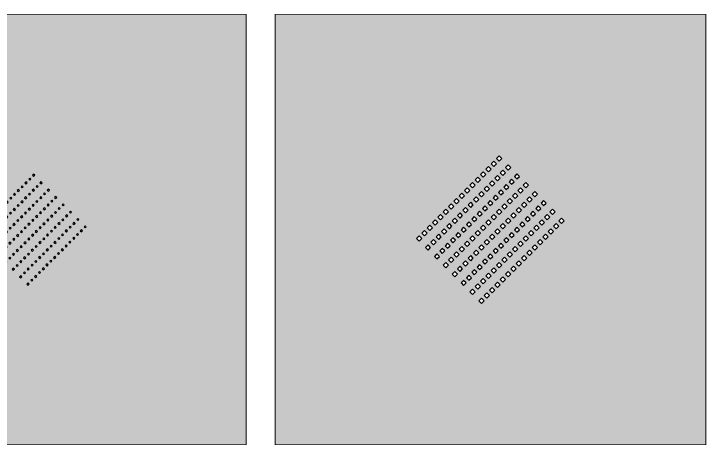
# Model space of a CAD drawing. Extents: x -11195 to 77029, y -42191 to 8336.
# Drawn here: x 33326 to 52601, y -14214 to -2204 of the extents above; entities that cross this region are included whole.
import ezdxf

# ---------------------------------------------------------------- set-up
doc = ezdxf.new("R2010")
doc.units = 13
doc.header["$MEASUREMENT"] = 0
doc.layers.add('L14D0 Au', color=2, linetype='Continuous')
doc.layers.add('L16D0 Col', color=254, linetype='Continuous')

# ---------------------------------------------------------------- blocks, each defined once
blk = doc.blocks.new('128.70.I')
at = {"layer": 'L14D0 Au'}
h = blk.add_hatch(color=256, dxfattribs=at)
h.dxf.hatch_style = 1
h.paths.add_polyline_path([(5217, 6696), (5173, 6652), (5217, 6608), (5261, 6652)], flags=16)
h.paths.add_polyline_path([(5111, 6590), (5067, 6546), (5111, 6502), (5155, 6546)], flags=16)
h.paths.add_polyline_path([(5005, 6484), (4961, 6440), (5005, 6396), (5048, 6440)], flags=16)
h.paths.add_polyline_path([(4899, 6378), (4855, 6334), (4899, 6290), (4942, 6334)], flags=16)
h.paths.add_polyline_path([(4792, 6272), (4749, 6228), (4792, 6184), (4836, 6228)], flags=16)
h.paths.add_polyline_path([(4686, 6166), (4643, 6122), (4686, 6078), (4730, 6122)], flags=16)
h.paths.add_polyline_path([(4580, 6060), (4537, 6016), (4580, 5972), (4624, 6016)], flags=16)
h.paths.add_polyline_path([(4474, 5954), (4430, 5910), (4474, 5866), (4518, 5910)], flags=16)
h.paths.add_polyline_path([(5422, 6491), (5378, 6447), (5422, 6403), (5466, 6447)], flags=16)
h.paths.add_polyline_path([(5316, 6385), (5272, 6341), (5316, 6297), (5360, 6341)], flags=16)
h.paths.add_polyline_path([(5210, 6279), (5166, 6235), (5210, 6191), (5254, 6235)], flags=16)
h.paths.add_polyline_path([(5104, 6173), (5060, 6129), (5104, 6085), (5147, 6129)], flags=16)
h.paths.add_polyline_path([(4998, 6067), (4954, 6023), (4998, 5979), (5041, 6023)], flags=16)
h.paths.add_polyline_path([(4891, 5961), (4848, 5917), (4891, 5873), (4935, 5917)], flags=16)
h.paths.add_polyline_path([(4785, 5855), (4742, 5811), (4785, 5767), (4829, 5811)], flags=16)
h.paths.add_polyline_path([(4679, 5748), (4636, 5705), (4679, 5661), (4723, 5705)], flags=16)
h.paths.add_polyline_path([(5627, 6286), (5583, 6242), (5627, 6198), (5671, 6242)], flags=16)
h.paths.add_polyline_path([(5521, 6180), (5477, 6136), (5521, 6092), (5565, 6136)], flags=16)
h.paths.add_polyline_path([(5415, 6074), (5371, 6030), (5415, 5986), (5459, 6030)], flags=16)
h.paths.add_polyline_path([(5309, 5968), (5265, 5924), (5309, 5880), (5353, 5924)], flags=16)
h.paths.add_polyline_path([(5203, 5862), (5159, 5818), (5203, 5774), (5246, 5818)], flags=16)
h.paths.add_polyline_path([(5097, 5756), (5053, 5712), (5097, 5668), (5140, 5712)], flags=16)
h.paths.add_polyline_path([(4990, 5650), (4947, 5606), (4990, 5562), (5034, 5606)], flags=16)
h.paths.add_polyline_path([(4884, 5543), (4841, 5500), (4884, 5456), (4928, 5500)], flags=16)
h.paths.add_polyline_path([(5832, 6081), (5788, 6037), (5832, 5993), (5876, 6037)], flags=16)
h.paths.add_polyline_path([(5726, 5975), (5682, 5931), (5726, 5887), (5770, 5931)], flags=16)
h.paths.add_polyline_path([(5620, 5869), (5576, 5825), (5620, 5781), (5664, 5825)], flags=16)
h.paths.add_polyline_path([(5514, 5763), (5470, 5719), (5514, 5675), (5558, 5719)], flags=16)
h.paths.add_polyline_path([(5408, 5657), (5364, 5613), (5408, 5569), (5452, 5613)], flags=16)
h.paths.add_polyline_path([(5302, 5551), (5258, 5507), (5302, 5463), (5345, 5507)], flags=16)
h.paths.add_polyline_path([(5196, 5444), (5152, 5401), (5196, 5357), (5239, 5401)], flags=16)
h.paths.add_polyline_path([(5089, 5338), (5046, 5295), (5089, 5251), (5133, 5295)], flags=16)
h.paths.add_polyline_path([(6652, 5173), (6696, 5217), (6652, 5261), (6608, 5217)], flags=16)
h.paths.add_polyline_path([(6546, 5067), (6590, 5111), (6546, 5155), (6502, 5111)], flags=16)
h.paths.add_polyline_path([(6440, 4961), (6484, 5005), (6440, 5048), (6396, 5005)], flags=16)
h.paths.add_polyline_path([(6334, 4855), (6378, 4899), (6334, 4942), (6290, 4899)], flags=16)
h.paths.add_polyline_path([(6228, 4749), (6272, 4792), (6228, 4836), (6184, 4792)], flags=16)
h.paths.add_polyline_path([(6122, 4643), (6166, 4686), (6122, 4730), (6078, 4686)], flags=16)
h.paths.add_polyline_path([(6016, 4537), (6060, 4580), (6016, 4624), (5972, 4580)], flags=16)
h.paths.add_polyline_path([(5910, 4430), (5954, 4474), (5910, 4518), (5866, 4474)], flags=16)
h.paths.add_polyline_path([(6447, 5378), (6491, 5422), (6447, 5466), (6403, 5422)], flags=16)
h.paths.add_polyline_path([(6341, 5272), (6385, 5316), (6341, 5360), (6297, 5316)], flags=16)
h.paths.add_polyline_path([(6235, 5166), (6279, 5210), (6235, 5254), (6191, 5210)], flags=16)
h.paths.add_polyline_path([(6129, 5060), (6173, 5104), (6129, 5147), (6085, 5104)], flags=16)
h.paths.add_polyline_path([(6023, 4954), (6067, 4998), (6023, 5041), (5979, 4998)], flags=16)
h.paths.add_polyline_path([(5917, 4848), (5961, 4891), (5917, 4935), (5873, 4891)], flags=16)
h.paths.add_polyline_path([(5811, 4742), (5855, 4785), (5811, 4829), (5767, 4785)], flags=16)
h.paths.add_polyline_path([(5705, 4636), (5748, 4679), (5705, 4723), (5661, 4679)], flags=16)
h.paths.add_polyline_path([(6242, 5583), (6286, 5627), (6242, 5671), (6198, 5627)], flags=16)
h.paths.add_polyline_path([(6136, 5477), (6180, 5521), (6136, 5565), (6092, 5521)], flags=16)
h.paths.add_polyline_path([(6030, 5371), (6074, 5415), (6030, 5459), (5986, 5415)], flags=16)
h.paths.add_polyline_path([(5924, 5265), (5968, 5309), (5924, 5353), (5880, 5309)], flags=16)
h.paths.add_polyline_path([(5818, 5159), (5862, 5203), (5818, 5246), (5774, 5203)], flags=16)
h.paths.add_polyline_path([(5712, 5053), (5756, 5097), (5712, 5140), (5668, 5097)], flags=16)
h.paths.add_polyline_path([(5606, 4947), (5650, 4990), (5606, 5034), (5562, 4990)], flags=16)
h.paths.add_polyline_path([(5500, 4841), (5543, 4884), (5500, 4928), (5456, 4884)], flags=16)
h.paths.add_polyline_path([(6037, 5788), (6081, 5832), (6037, 5876), (5993, 5832)], flags=16)
h.paths.add_polyline_path([(5931, 5682), (5975, 5726), (5931, 5770), (5887, 5726)], flags=16)
h.paths.add_polyline_path([(5825, 5576), (5869, 5620), (5825, 5664), (5781, 5620)], flags=16)
h.paths.add_polyline_path([(5719, 5470), (5763, 5514), (5719, 5558), (5675, 5514)], flags=16)
h.paths.add_polyline_path([(5613, 5364), (5657, 5408), (5613, 5452), (5569, 5408)], flags=16)
h.paths.add_polyline_path([(5507, 5258), (5551, 5302), (5507, 5345), (5463, 5302)], flags=16)
h.paths.add_polyline_path([(5401, 5152), (5444, 5196), (5401, 5239), (5357, 5196)], flags=16)
h.paths.add_polyline_path([(5295, 5046), (5338, 5089), (5295, 5133), (5251, 5089)], flags=16)
h.paths.add_polyline_path([(5323, 6802), (5279, 6758), (5323, 6714), (5367, 6758)], flags=16)
h.paths.add_polyline_path([(5429, 6908), (5385, 6864), (5429, 6820), (5473, 6864)], flags=16)
h.paths.add_polyline_path([(5535, 7014), (5491, 6970), (5535, 6927), (5579, 6970)], flags=16)
h.paths.add_polyline_path([(5641, 7120), (5597, 7076), (5641, 7033), (5685, 7076)], flags=16)
h.paths.add_polyline_path([(5747, 7226), (5703, 7183), (5747, 7139), (5791, 7183)], flags=16)
h.paths.add_polyline_path([(5853, 7332), (5809, 7289), (5853, 7245), (5897, 7289)], flags=16)
h.paths.add_polyline_path([(5959, 7438), (5915, 7395), (5959, 7351), (6003, 7395)], flags=16)
h.paths.add_polyline_path([(6065, 7545), (6021, 7501), (6065, 7457), (6109, 7501)], flags=16)
h.paths.add_polyline_path([(5528, 6597), (5484, 6553), (5528, 6509), (5572, 6553)], flags=16)
h.paths.add_polyline_path([(5634, 6703), (5590, 6659), (5634, 6615), (5678, 6659)], flags=16)
h.paths.add_polyline_path([(5740, 6809), (5696, 6765), (5740, 6721), (5784, 6765)], flags=16)
h.paths.add_polyline_path([(5846, 6915), (5802, 6871), (5846, 6828), (5890, 6871)], flags=16)
h.paths.add_polyline_path([(5952, 7021), (5908, 6977), (5952, 6934), (5996, 6977)], flags=16)
h.paths.add_polyline_path([(6058, 7127), (6014, 7084), (6058, 7040), (6102, 7084)], flags=16)
h.paths.add_polyline_path([(6164, 7233), (6120, 7190), (6164, 7146), (6208, 7190)], flags=16)
h.paths.add_polyline_path([(6270, 7339), (6227, 7296), (6270, 7252), (6314, 7296)], flags=16)
h.paths.add_polyline_path([(5733, 6392), (5689, 6348), (5733, 6304), (5777, 6348)], flags=16)
h.paths.add_polyline_path([(5839, 6498), (5795, 6454), (5839, 6410), (5883, 6454)], flags=16)
h.paths.add_polyline_path([(5945, 6604), (5901, 6560), (5945, 6516), (5989, 6560)], flags=16)
h.paths.add_polyline_path([(6051, 6710), (6007, 6666), (6051, 6622), (6095, 6666)], flags=16)
h.paths.add_polyline_path([(6157, 6816), (6113, 6772), (6157, 6729), (6201, 6772)], flags=16)
h.paths.add_polyline_path([(6263, 6922), (6219, 6878), (6263, 6835), (6307, 6878)], flags=16)
h.paths.add_polyline_path([(6369, 7028), (6325, 6985), (6369, 6941), (6413, 6985)], flags=16)
h.paths.add_polyline_path([(6475, 7134), (6432, 7091), (6475, 7047), (6519, 7091)], flags=16)
h.paths.add_polyline_path([(5938, 6187), (5894, 6143), (5938, 6099), (5982, 6143)], flags=16)
h.paths.add_polyline_path([(6044, 6293), (6000, 6249), (6044, 6205), (6088, 6249)], flags=16)
h.paths.add_polyline_path([(6150, 6399), (6106, 6355), (6150, 6311), (6194, 6355)], flags=16)
h.paths.add_polyline_path([(6256, 6505), (6212, 6461), (6256, 6417), (6300, 6461)], flags=16)
h.paths.add_polyline_path([(6362, 6611), (6318, 6567), (6362, 6523), (6406, 6567)], flags=16)
h.paths.add_polyline_path([(6468, 6717), (6424, 6673), (6468, 6630), (6512, 6673)], flags=16)
h.paths.add_polyline_path([(6574, 6823), (6531, 6779), (6574, 6736), (6618, 6779)], flags=16)
h.paths.add_polyline_path([(6680, 6929), (6637, 6886), (6680, 6842), (6724, 6886)], flags=16)
h.paths.add_polyline_path([(6758, 5279), (6802, 5323), (6758, 5367), (6714, 5323)], flags=16)
h.paths.add_polyline_path([(6864, 5385), (6908, 5429), (6864, 5473), (6820, 5429)], flags=16)
h.paths.add_polyline_path([(6970, 5491), (7014, 5535), (6970, 5579), (6927, 5535)], flags=16)
h.paths.add_polyline_path([(7076, 5597), (7120, 5641), (7076, 5685), (7033, 5641)], flags=16)
h.paths.add_polyline_path([(7183, 5703), (7226, 5747), (7183, 5791), (7139, 5747)], flags=16)
h.paths.add_polyline_path([(7289, 5809), (7332, 5853), (7289, 5897), (7245, 5853)], flags=16)
h.paths.add_polyline_path([(7395, 5915), (7438, 5959), (7395, 6003), (7351, 5959)], flags=16)
h.paths.add_polyline_path([(7501, 6021), (7545, 6065), (7501, 6109), (7457, 6065)], flags=16)
h.paths.add_polyline_path([(6553, 5484), (6597, 5528), (6553, 5572), (6509, 5528)], flags=16)
h.paths.add_polyline_path([(6659, 5590), (6703, 5634), (6659, 5678), (6615, 5634)], flags=16)
h.paths.add_polyline_path([(6765, 5696), (6809, 5740), (6765, 5784), (6721, 5740)], flags=16)
h.paths.add_polyline_path([(6871, 5802), (6915, 5846), (6871, 5890), (6828, 5846)], flags=16)
h.paths.add_polyline_path([(6977, 5908), (7021, 5952), (6977, 5996), (6934, 5952)], flags=16)
h.paths.add_polyline_path([(7084, 6014), (7127, 6058), (7084, 6102), (7040, 6058)], flags=16)
h.paths.add_polyline_path([(7190, 6120), (7233, 6164), (7190, 6208), (7146, 6164)], flags=16)
h.paths.add_polyline_path([(7296, 6227), (7339, 6270), (7296, 6314), (7252, 6270)], flags=16)
h.paths.add_polyline_path([(6348, 5689), (6392, 5733), (6348, 5777), (6304, 5733)], flags=16)
h.paths.add_polyline_path([(6454, 5795), (6498, 5839), (6454, 5883), (6410, 5839)], flags=16)
h.paths.add_polyline_path([(6560, 5901), (6604, 5945), (6560, 5989), (6516, 5945)], flags=16)
h.paths.add_polyline_path([(6666, 6007), (6710, 6051), (6666, 6095), (6622, 6051)], flags=16)
h.paths.add_polyline_path([(6772, 6113), (6816, 6157), (6772, 6201), (6729, 6157)], flags=16)
h.paths.add_polyline_path([(6878, 6219), (6922, 6263), (6878, 6307), (6835, 6263)], flags=16)
h.paths.add_polyline_path([(6985, 6325), (7028, 6369), (6985, 6413), (6941, 6369)], flags=16)
h.paths.add_polyline_path([(7091, 6432), (7134, 6475), (7091, 6519), (7047, 6475)], flags=16)
h.paths.add_polyline_path([(6143, 5894), (6187, 5938), (6143, 5982), (6099, 5938)], flags=16)
h.paths.add_polyline_path([(6249, 6000), (6293, 6044), (6249, 6088), (6205, 6044)], flags=16)
h.paths.add_polyline_path([(6355, 6106), (6399, 6150), (6355, 6194), (6311, 6150)], flags=16)
h.paths.add_polyline_path([(6461, 6212), (6505, 6256), (6461, 6300), (6417, 6256)], flags=16)
h.paths.add_polyline_path([(6567, 6318), (6611, 6362), (6567, 6406), (6523, 6362)], flags=16)
h.paths.add_polyline_path([(6673, 6424), (6717, 6468), (6673, 6512), (6630, 6468)], flags=16)
h.paths.add_polyline_path([(6779, 6531), (6823, 6574), (6779, 6618), (6736, 6574)], flags=16)
h.paths.add_polyline_path([(6886, 6637), (6929, 6680), (6886, 6724), (6842, 6680)], flags=16)
h.paths.add_polyline_path([(10, 10), (10, 11975), (11975, 11975), (11975, 10)])
at = {"layer": 'L16D0 Col', "const_width": 25}
blk.add_lwpolyline([(11985, 0), (0, 0), (0, 11985), (11985, 11985)], close=True, dxfattribs=at)
at = {"layer": 'L16D0 Col'}
for points in [[(6095, 7501), (6065, 7530), (6036, 7501), (6065, 7471)], [(5989, 7395), (5959, 7424), (5930, 7395), (5959, 7365)], [(6300, 7296), (6270, 7325), (6241, 7296), (6270, 7266)], [(5777, 7183), (5747, 7212), (5717, 7183), (5747, 7153)], [(5883, 7289), (5853, 7318), (5823, 7289), (5853, 7259)], [(6194, 7190), (6164, 7219), (6135, 7190), (6164, 7160)], [(5565, 6970), (5535, 7000), (5505, 6970), (5535, 6941)], [(5671, 7076), (5641, 7106), (5611, 7076), (5641, 7047)], [(5982, 6977), (5952, 7007), (5922, 6977), (5952, 6948)], [(6088, 7084), (6058, 7113), (6029, 7084), (6058, 7054)], [(6399, 6985), (6369, 7014), (6340, 6985), (6369, 6955)], [(6505, 7091), (6475, 7120), (6446, 7091), (6475, 7061)], [(5353, 6758), (5323, 6788), (5293, 6758), (5323, 6729)], [(5459, 6864), (5429, 6894), (5399, 6864), (5429, 6835)], [(5770, 6765), (5740, 6795), (5710, 6765), (5740, 6736)], [(5876, 6871), (5846, 6901), (5816, 6871), (5846, 6842)], [(6187, 6772), (6157, 6802), (6128, 6772), (6157, 6743)], [(6293, 6878), (6263, 6908), (6234, 6878), (6263, 6849)], [(6604, 6779), (6574, 6809), (6545, 6779), (6574, 6750)], [(6710, 6886), (6680, 6915), (6651, 6886), (6680, 6856)], [(5140, 6546), (5111, 6576), (5081, 6546), (5111, 6516)], [(5246, 6652), (5217, 6682), (5187, 6652), (5217, 6622)], [(5558, 6553), (5528, 6583), (5498, 6553), (5528, 6523)], [(5664, 6659), (5634, 6689), (5604, 6659), (5634, 6630)], [(5975, 6560), (5945, 6590), (5915, 6560), (5945, 6531)], [(6081, 6666), (6051, 6696), (6021, 6666), (6051, 6637)], [(6392, 6567), (6362, 6597), (6333, 6567), (6362, 6538)], [(6498, 6673), (6468, 6703), (6439, 6673), (6468, 6644)], [(6750, 6574), (6779, 6545), (6809, 6574), (6779, 6604)], [(6856, 6680), (6886, 6651), (6915, 6680), (6886, 6710)], [(4928, 6334), (4899, 6364), (4869, 6334), (4899, 6304)], [(5034, 6440), (5005, 6470), (4975, 6440), (5005, 6410)], [(5345, 6341), (5316, 6371), (5286, 6341), (5316, 6311)], [(5452, 6447), (5422, 6477), (5392, 6447), (5422, 6417)], [(5763, 6348), (5733, 6378), (5703, 6348), (5733, 6318)], [(5869, 6454), (5839, 6484), (5809, 6454), (5839, 6424)], [(6180, 6355), (6150, 6385), (6120, 6355), (6150, 6325)], [(6286, 6461), (6256, 6491), (6227, 6461), (6256, 6432)], [(6538, 6362), (6567, 6333), (6597, 6362), (6567, 6392)], [(6644, 6468), (6673, 6439), (6703, 6468), (6673, 6498)], [(6955, 6369), (6985, 6340), (7014, 6369), (6985, 6399)], [(7061, 6475), (7091, 6446), (7120, 6475), (7091, 6505)], [(4822, 6228), (4792, 6258), (4763, 6228), (4792, 6198)], [(5239, 6235), (5210, 6265), (5180, 6235), (5210, 6205)], [(5657, 6242), (5627, 6272), (5597, 6242), (5627, 6212)], [(5968, 6143), (5938, 6173), (5908, 6143), (5938, 6113)], [(6074, 6249), (6044, 6279), (6014, 6249), (6044, 6219)], [(6325, 6150), (6355, 6120), (6385, 6150), (6355, 6180)], [(6432, 6256), (6461, 6227), (6491, 6256), (6461, 6286)], [(6743, 6157), (6772, 6128), (6802, 6157), (6772, 6187)], [(6849, 6263), (6878, 6234), (6908, 6263), (6878, 6293)], [(7160, 6164), (7190, 6135), (7219, 6164), (7190, 6194)], [(7266, 6270), (7296, 6241), (7325, 6270), (7296, 6300)], [(4610, 6016), (4580, 6045), (4551, 6016), (4580, 5986)], [(4716, 6122), (4686, 6152), (4657, 6122), (4686, 6092)], [(5027, 6023), (4998, 6053), (4968, 6023), (4998, 5993)], [(5133, 6129), (5104, 6159), (5074, 6129), (5104, 6099)], [(5444, 6030), (5415, 6060), (5385, 6030), (5415, 6000)], [(5551, 6136), (5521, 6166), (5491, 6136), (5521, 6106)], [(5862, 6037), (5832, 6067), (5802, 6037), (5832, 6007)], [(6219, 6044), (6249, 6014), (6279, 6044), (6249, 6074)], [(6637, 6051), (6666, 6021), (6696, 6051), (6666, 6081)], [(6948, 5952), (6977, 5922), (7007, 5952), (6977, 5982)], [(7054, 6058), (7084, 6029), (7113, 6058), (7084, 6088)], [(7365, 5959), (7395, 5930), (7424, 5959), (7395, 5989)], [(7471, 6065), (7501, 6036), (7530, 6065), (7501, 6095)], [(4504, 5910), (4474, 5939), (4445, 5910), (4474, 5880)], [(4815, 5811), (4785, 5840), (4756, 5811), (4785, 5781)], [(4921, 5917), (4891, 5946), (4862, 5917), (4891, 5887)], [(5232, 5818), (5203, 5847), (5173, 5818), (5203, 5788)], [(5338, 5924), (5309, 5954), (5279, 5924), (5309, 5894)], [(5650, 5825), (5620, 5855), (5590, 5825), (5620, 5795)], [(5756, 5931), (5726, 5961), (5696, 5931), (5726, 5901)], [(6007, 5832), (6037, 5802), (6067, 5832), (6037, 5862)], [(6113, 5938), (6143, 5908), (6173, 5938), (6143, 5968)], [(6424, 5839), (6454, 5809), (6484, 5839), (6454, 5869)], [(6531, 5945), (6560, 5915), (6590, 5945), (6560, 5975)], [(6842, 5846), (6871, 5816), (6901, 5846), (6871, 5876)], [(7259, 5853), (7289, 5823), (7318, 5853), (7289, 5883)], [(4709, 5705), (4679, 5734), (4650, 5705), (4679, 5675)], [(5020, 5606), (4990, 5635), (4961, 5606), (4990, 5576)], [(5126, 5712), (5097, 5741), (5067, 5712), (5097, 5682)], [(5437, 5613), (5408, 5642), (5378, 5613), (5408, 5583)], [(5543, 5719), (5514, 5748), (5484, 5719), (5514, 5689)], [(5795, 5620), (5825, 5590), (5855, 5620), (5825, 5650)], [(5901, 5726), (5931, 5696), (5961, 5726), (5931, 5756)], [(6212, 5627), (6242, 5597), (6272, 5627), (6242, 5657)], [(6318, 5733), (6348, 5703), (6378, 5733), (6348, 5763)], [(6630, 5634), (6659, 5604), (6689, 5634), (6659, 5664)], [(6736, 5740), (6765, 5710), (6795, 5740), (6765, 5770)], [(7047, 5641), (7076, 5611), (7106, 5641), (7076, 5671)], [(7153, 5747), (7183, 5717), (7212, 5747), (7183, 5777)], [(4914, 5500), (4884, 5529), (4855, 5500), (4884, 5470)], [(5225, 5401), (5196, 5430), (5166, 5401), (5196, 5371)], [(5331, 5507), (5302, 5536), (5272, 5507), (5302, 5477)], [(5583, 5408), (5613, 5378), (5642, 5408), (5613, 5437)], [(5689, 5514), (5719, 5484), (5748, 5514), (5719, 5543)], [(6000, 5415), (6030, 5385), (6060, 5415), (6030, 5444)], [(6106, 5521), (6136, 5491), (6166, 5521), (6136, 5551)], [(6417, 5422), (6447, 5392), (6477, 5422), (6447, 5452)], [(6523, 5528), (6553, 5498), (6583, 5528), (6553, 5558)], [(6835, 5429), (6864, 5399), (6894, 5429), (6864, 5459)], [(6941, 5535), (6970, 5505), (7000, 5535), (6970, 5565)], [(5119, 5295), (5089, 5324), (5060, 5295), (5089, 5265)], [(5371, 5196), (5401, 5166), (5430, 5196), (5401, 5225)], [(5477, 5302), (5507, 5272), (5536, 5302), (5507, 5331)], [(5788, 5203), (5818, 5173), (5847, 5203), (5818, 5232)], [(5894, 5309), (5924, 5279), (5954, 5309), (5924, 5338)], [(6205, 5210), (6235, 5180), (6265, 5210), (6235, 5239)], [(6311, 5316), (6341, 5286), (6371, 5316), (6341, 5345)], [(6622, 5217), (6652, 5187), (6682, 5217), (6652, 5246)], [(6729, 5323), (6758, 5293), (6788, 5323), (6758, 5353)], [(5265, 5089), (5295, 5060), (5324, 5089), (5295, 5119)], [(5576, 4990), (5606, 4961), (5635, 4990), (5606, 5020)], [(5682, 5097), (5712, 5067), (5741, 5097), (5712, 5126)], [(5993, 4998), (6023, 4968), (6053, 4998), (6023, 5027)], [(6099, 5104), (6129, 5074), (6159, 5104), (6129, 5133)], [(6410, 5005), (6440, 4975), (6470, 5005), (6440, 5034)], [(6516, 5111), (6546, 5081), (6576, 5111), (6546, 5140)], [(5470, 4884), (5500, 4855), (5529, 4884), (5500, 4914)], [(5887, 4891), (5917, 4862), (5946, 4891), (5917, 4921)], [(6198, 4792), (6228, 4763), (6258, 4792), (6228, 4822)], [(6304, 4899), (6334, 4869), (6364, 4899), (6334, 4928)], [(5675, 4679), (5705, 4650), (5734, 4679), (5705, 4709)], [(5781, 4785), (5811, 4756), (5840, 4785), (5811, 4815)], [(6092, 4686), (6122, 4657), (6152, 4686), (6122, 4716)], [(5880, 4474), (5910, 4445), (5939, 4474), (5910, 4504)], [(5986, 4580), (6016, 4551), (6045, 4580), (6016, 4610)]]:
    blk.add_lwpolyline(points, close=True, dxfattribs=at)
blk = doc.blocks.new('128.130.I')
at = {"layer": 'L14D0 Au'}
h = blk.add_hatch(color=256, dxfattribs=at)
h.dxf.hatch_style = 1
h.paths.add_polyline_path([(4008, 5826), (3921, 5740), (4008, 5654), (4094, 5740)], flags=16)
h.paths.add_polyline_path([(4156, 5975), (4070, 5889), (4156, 5802), (4242, 5889)], flags=16)
h.paths.add_polyline_path([(4305, 6123), (4218, 6037), (4305, 5951), (4391, 6037)], flags=16)
h.paths.add_polyline_path([(4453, 6272), (4367, 6185), (4453, 6099), (4539, 6185)], flags=16)
h.paths.add_polyline_path([(4602, 6420), (4515, 6334), (4602, 6248), (4688, 6334)], flags=16)
h.paths.add_polyline_path([(4750, 6569), (4664, 6482), (4750, 6396), (4836, 6482)], flags=16)
h.paths.add_polyline_path([(4899, 6717), (4812, 6631), (4899, 6545), (4985, 6631)], flags=16)
h.paths.add_polyline_path([(5047, 6866), (4961, 6779), (5047, 6693), (5133, 6779)], flags=16)
h.paths.add_polyline_path([(4255, 5579), (4169, 5493), (4255, 5406), (4341, 5493)], flags=16)
h.paths.add_polyline_path([(4404, 5727), (4317, 5641), (4404, 5555), (4490, 5641)], flags=16)
h.paths.add_polyline_path([(4552, 5876), (4466, 5790), (4552, 5703), (4638, 5790)], flags=16)
h.paths.add_polyline_path([(4701, 6024), (4614, 5938), (4701, 5852), (4787, 5938)], flags=16)
h.paths.add_polyline_path([(4849, 6173), (4763, 6086), (4849, 6000), (4935, 6086)], flags=16)
h.paths.add_polyline_path([(4998, 6321), (4911, 6235), (4998, 6149), (5084, 6235)], flags=16)
h.paths.add_polyline_path([(5146, 6470), (5060, 6383), (5146, 6297), (5232, 6383)], flags=16)
h.paths.add_polyline_path([(5295, 6618), (5208, 6532), (5295, 6446), (5381, 6532)], flags=16)
h.paths.add_polyline_path([(4503, 5331), (4416, 5245), (4503, 5159), (4589, 5245)], flags=16)
h.paths.add_polyline_path([(4651, 5480), (4565, 5394), (4651, 5307), (4737, 5394)], flags=16)
h.paths.add_polyline_path([(4800, 5628), (4713, 5542), (4800, 5456), (4886, 5542)], flags=16)
h.paths.add_polyline_path([(4948, 5777), (4862, 5691), (4948, 5604), (5034, 5691)], flags=16)
h.paths.add_polyline_path([(5097, 5925), (5010, 5839), (5097, 5753), (5183, 5839)], flags=16)
h.paths.add_polyline_path([(5245, 6074), (5159, 5987), (5245, 5901), (5331, 5987)], flags=16)
h.paths.add_polyline_path([(5394, 6222), (5307, 6136), (5394, 6050), (5480, 6136)], flags=16)
h.paths.add_polyline_path([(5542, 6371), (5456, 6284), (5542, 6198), (5628, 6284)], flags=16)
h.paths.add_polyline_path([(4750, 5084), (4664, 4998), (4750, 4911), (4836, 4998)], flags=16)
h.paths.add_polyline_path([(4899, 5232), (4812, 5146), (4899, 5060), (4985, 5146)], flags=16)
h.paths.add_polyline_path([(5047, 5381), (4961, 5295), (5047, 5208), (5133, 5295)], flags=16)
h.paths.add_polyline_path([(5196, 5529), (5109, 5443), (5196, 5357), (5282, 5443)], flags=16)
h.paths.add_polyline_path([(5344, 5678), (5258, 5592), (5344, 5505), (5430, 5592)], flags=16)
h.paths.add_polyline_path([(5493, 5826), (5406, 5740), (5493, 5654), (5579, 5740)], flags=16)
h.paths.add_polyline_path([(5641, 5975), (5555, 5889), (5641, 5802), (5727, 5889)], flags=16)
h.paths.add_polyline_path([(5790, 6123), (5703, 6037), (5790, 5951), (5876, 6037)], flags=16)
h.paths.add_polyline_path([(5740, 3921), (5826, 4008), (5740, 4094), (5654, 4008)], flags=16)
h.paths.add_polyline_path([(5889, 4070), (5975, 4156), (5889, 4242), (5802, 4156)], flags=16)
h.paths.add_polyline_path([(6037, 4218), (6123, 4305), (6037, 4391), (5951, 4305)], flags=16)
h.paths.add_polyline_path([(6185, 4367), (6272, 4453), (6185, 4539), (6099, 4453)], flags=16)
h.paths.add_polyline_path([(6334, 4515), (6420, 4602), (6334, 4688), (6248, 4602)], flags=16)
h.paths.add_polyline_path([(6482, 4664), (6569, 4750), (6482, 4836), (6396, 4750)], flags=16)
h.paths.add_polyline_path([(6631, 4812), (6717, 4899), (6631, 4985), (6545, 4899)], flags=16)
h.paths.add_polyline_path([(6779, 4961), (6866, 5047), (6779, 5133), (6693, 5047)], flags=16)
h.paths.add_polyline_path([(5493, 4169), (5579, 4255), (5493, 4341), (5406, 4255)], flags=16)
h.paths.add_polyline_path([(5641, 4317), (5727, 4404), (5641, 4490), (5555, 4404)], flags=16)
h.paths.add_polyline_path([(5790, 4466), (5876, 4552), (5790, 4638), (5703, 4552)], flags=16)
h.paths.add_polyline_path([(5938, 4614), (6024, 4701), (5938, 4787), (5852, 4701)], flags=16)
h.paths.add_polyline_path([(6086, 4763), (6173, 4849), (6086, 4935), (6000, 4849)], flags=16)
h.paths.add_polyline_path([(6235, 4911), (6321, 4998), (6235, 5084), (6149, 4998)], flags=16)
h.paths.add_polyline_path([(6383, 5060), (6470, 5146), (6383, 5232), (6297, 5146)], flags=16)
h.paths.add_polyline_path([(6532, 5208), (6618, 5295), (6532, 5381), (6446, 5295)], flags=16)
h.paths.add_polyline_path([(5245, 4416), (5331, 4503), (5245, 4589), (5159, 4503)], flags=16)
h.paths.add_polyline_path([(5394, 4565), (5480, 4651), (5394, 4737), (5307, 4651)], flags=16)
h.paths.add_polyline_path([(5542, 4713), (5628, 4800), (5542, 4886), (5456, 4800)], flags=16)
h.paths.add_polyline_path([(5691, 4862), (5777, 4948), (5691, 5034), (5604, 4948)], flags=16)
h.paths.add_polyline_path([(5839, 5010), (5925, 5097), (5839, 5183), (5753, 5097)], flags=16)
h.paths.add_polyline_path([(5987, 5159), (6074, 5245), (5987, 5331), (5901, 5245)], flags=16)
h.paths.add_polyline_path([(6136, 5307), (6222, 5394), (6136, 5480), (6050, 5394)], flags=16)
h.paths.add_polyline_path([(6284, 5456), (6371, 5542), (6284, 5628), (6198, 5542)], flags=16)
h.paths.add_polyline_path([(4998, 4664), (5084, 4750), (4998, 4836), (4911, 4750)], flags=16)
h.paths.add_polyline_path([(5146, 4812), (5232, 4899), (5146, 4985), (5060, 4899)], flags=16)
h.paths.add_polyline_path([(5295, 4961), (5381, 5047), (5295, 5133), (5208, 5047)], flags=16)
h.paths.add_polyline_path([(5443, 5109), (5529, 5196), (5443, 5282), (5357, 5196)], flags=16)
h.paths.add_polyline_path([(5592, 5258), (5678, 5344), (5592, 5430), (5505, 5344)], flags=16)
h.paths.add_polyline_path([(5740, 5406), (5826, 5493), (5740, 5579), (5654, 5493)], flags=16)
h.paths.add_polyline_path([(5889, 5555), (5975, 5641), (5889, 5727), (5802, 5641)], flags=16)
h.paths.add_polyline_path([(6037, 5703), (6123, 5790), (6037, 5876), (5951, 5790)], flags=16)
h.paths.add_polyline_path([(6235, 8054), (6149, 7967), (6235, 7881), (6321, 7967)], flags=16)
h.paths.add_polyline_path([(6086, 7905), (6000, 7819), (6086, 7733), (6173, 7819)], flags=16)
h.paths.add_polyline_path([(5938, 7757), (5852, 7670), (5938, 7584), (6024, 7670)], flags=16)
h.paths.add_polyline_path([(5790, 7608), (5703, 7522), (5790, 7436), (5876, 7522)], flags=16)
h.paths.add_polyline_path([(5641, 7460), (5555, 7373), (5641, 7287), (5727, 7373)], flags=16)
h.paths.add_polyline_path([(5493, 7311), (5406, 7225), (5493, 7139), (5579, 7225)], flags=16)
h.paths.add_polyline_path([(5344, 7163), (5258, 7076), (5344, 6990), (5430, 7076)], flags=16)
h.paths.add_polyline_path([(5196, 7014), (5109, 6928), (5196, 6842), (5282, 6928)], flags=16)
h.paths.add_polyline_path([(6482, 7806), (6396, 7720), (6482, 7634), (6569, 7720)], flags=16)
h.paths.add_polyline_path([(6334, 7658), (6248, 7571), (6334, 7485), (6420, 7571)], flags=16)
h.paths.add_polyline_path([(6185, 7509), (6099, 7423), (6185, 7337), (6272, 7423)], flags=16)
h.paths.add_polyline_path([(6037, 7361), (5951, 7274), (6037, 7188), (6123, 7274)], flags=16)
h.paths.add_polyline_path([(5889, 7212), (5802, 7126), (5889, 7040), (5975, 7126)], flags=16)
h.paths.add_polyline_path([(5740, 7064), (5654, 6977), (5740, 6891), (5826, 6977)], flags=16)
h.paths.add_polyline_path([(5592, 6915), (5505, 6829), (5592, 6743), (5678, 6829)], flags=16)
h.paths.add_polyline_path([(5443, 6767), (5357, 6680), (5443, 6594), (5529, 6680)], flags=16)
h.paths.add_polyline_path([(6730, 7559), (6644, 7472), (6730, 7386), (6816, 7472)], flags=16)
h.paths.add_polyline_path([(6581, 7410), (6495, 7324), (6581, 7238), (6668, 7324)], flags=16)
h.paths.add_polyline_path([(6433, 7262), (6347, 7175), (6433, 7089), (6519, 7175)], flags=16)
h.paths.add_polyline_path([(6284, 7113), (6198, 7027), (6284, 6941), (6371, 7027)], flags=16)
h.paths.add_polyline_path([(6136, 6965), (6050, 6878), (6136, 6792), (6222, 6878)], flags=16)
h.paths.add_polyline_path([(5987, 6816), (5901, 6730), (5987, 6644), (6074, 6730)], flags=16)
h.paths.add_polyline_path([(5839, 6668), (5753, 6581), (5839, 6495), (5925, 6581)], flags=16)
h.paths.add_polyline_path([(5691, 6519), (5604, 6433), (5691, 6347), (5777, 6433)], flags=16)
h.paths.add_polyline_path([(6977, 7311), (6891, 7225), (6977, 7139), (7064, 7225)], flags=16)
h.paths.add_polyline_path([(6829, 7163), (6743, 7076), (6829, 6990), (6915, 7076)], flags=16)
h.paths.add_polyline_path([(6680, 7014), (6594, 6928), (6680, 6842), (6767, 6928)], flags=16)
h.paths.add_polyline_path([(6532, 6866), (6446, 6779), (6532, 6693), (6618, 6779)], flags=16)
h.paths.add_polyline_path([(6383, 6717), (6297, 6631), (6383, 6545), (6470, 6631)], flags=16)
h.paths.add_polyline_path([(6235, 6569), (6149, 6482), (6235, 6396), (6321, 6482)], flags=16)
h.paths.add_polyline_path([(6086, 6420), (6000, 6334), (6086, 6248), (6173, 6334)], flags=16)
h.paths.add_polyline_path([(5938, 6272), (5852, 6185), (5938, 6099), (6024, 6185)], flags=16)
h.paths.add_polyline_path([(7967, 6149), (8054, 6235), (7967, 6321), (7881, 6235)], flags=16)
h.paths.add_polyline_path([(7819, 6000), (7905, 6086), (7819, 6173), (7733, 6086)], flags=16)
h.paths.add_polyline_path([(7670, 5852), (7757, 5938), (7670, 6024), (7584, 5938)], flags=16)
h.paths.add_polyline_path([(7522, 5703), (7608, 5790), (7522, 5876), (7436, 5790)], flags=16)
h.paths.add_polyline_path([(7373, 5555), (7460, 5641), (7373, 5727), (7287, 5641)], flags=16)
h.paths.add_polyline_path([(7225, 5406), (7311, 5493), (7225, 5579), (7139, 5493)], flags=16)
h.paths.add_polyline_path([(7076, 5258), (7163, 5344), (7076, 5430), (6990, 5344)], flags=16)
h.paths.add_polyline_path([(6928, 5109), (7014, 5196), (6928, 5282), (6842, 5196)], flags=16)
h.paths.add_polyline_path([(7720, 6396), (7806, 6482), (7720, 6569), (7634, 6482)], flags=16)
h.paths.add_polyline_path([(7571, 6248), (7658, 6334), (7571, 6420), (7485, 6334)], flags=16)
h.paths.add_polyline_path([(7423, 6099), (7509, 6185), (7423, 6272), (7337, 6185)], flags=16)
h.paths.add_polyline_path([(7274, 5951), (7361, 6037), (7274, 6123), (7188, 6037)], flags=16)
h.paths.add_polyline_path([(7126, 5802), (7212, 5889), (7126, 5975), (7040, 5889)], flags=16)
h.paths.add_polyline_path([(6977, 5654), (7064, 5740), (6977, 5826), (6891, 5740)], flags=16)
h.paths.add_polyline_path([(6829, 5505), (6915, 5592), (6829, 5678), (6743, 5592)], flags=16)
h.paths.add_polyline_path([(6680, 5357), (6767, 5443), (6680, 5529), (6594, 5443)], flags=16)
h.paths.add_polyline_path([(7472, 6644), (7559, 6730), (7472, 6816), (7386, 6730)], flags=16)
h.paths.add_polyline_path([(7324, 6495), (7410, 6581), (7324, 6668), (7238, 6581)], flags=16)
h.paths.add_polyline_path([(7175, 6347), (7262, 6433), (7175, 6519), (7089, 6433)], flags=16)
h.paths.add_polyline_path([(7027, 6198), (7113, 6284), (7027, 6371), (6941, 6284)], flags=16)
h.paths.add_polyline_path([(6878, 6050), (6965, 6136), (6878, 6222), (6792, 6136)], flags=16)
h.paths.add_polyline_path([(6730, 5901), (6816, 5987), (6730, 6074), (6644, 5987)], flags=16)
h.paths.add_polyline_path([(6581, 5753), (6668, 5839), (6581, 5925), (6495, 5839)], flags=16)
h.paths.add_polyline_path([(6433, 5604), (6519, 5691), (6433, 5777), (6347, 5691)], flags=16)
h.paths.add_polyline_path([(7225, 6891), (7311, 6977), (7225, 7064), (7139, 6977)], flags=16)
h.paths.add_polyline_path([(7076, 6743), (7163, 6829), (7076, 6915), (6990, 6829)], flags=16)
h.paths.add_polyline_path([(6928, 6594), (7014, 6680), (6928, 6767), (6842, 6680)], flags=16)
h.paths.add_polyline_path([(6779, 6446), (6866, 6532), (6779, 6618), (6693, 6532)], flags=16)
h.paths.add_polyline_path([(6631, 6297), (6717, 6383), (6631, 6470), (6545, 6383)], flags=16)
h.paths.add_polyline_path([(6482, 6149), (6569, 6235), (6482, 6321), (6396, 6235)], flags=16)
h.paths.add_polyline_path([(6334, 6000), (6420, 6086), (6334, 6173), (6248, 6086)], flags=16)
h.paths.add_polyline_path([(6185, 5852), (6272, 5938), (6185, 6024), (6099, 5938)], flags=16)
h.paths.add_polyline_path([(10, 10), (10, 11975), (11975, 11975), (11975, 10)])
at = {"layer": 'L16D0 Col', "const_width": 25}
blk.add_lwpolyline([(11985, 0), (0, 0), (0, 11985), (11985, 11985)], close=True, dxfattribs=at)
at = {"layer": 'L16D0 Col'}
for points in [[(6307, 7967), (6235, 8040), (6163, 7967), (6235, 7895)], [(6010, 7670), (5938, 7743), (5866, 7670), (5938, 7598)], [(6159, 7819), (6086, 7891), (6014, 7819), (6086, 7747)], [(6555, 7720), (6482, 7792), (6410, 7720), (6482, 7648)], [(5862, 7522), (5790, 7594), (5717, 7522), (5790, 7450)], [(6406, 7571), (6334, 7644), (6262, 7571), (6334, 7499)], [(6802, 7472), (6730, 7545), (6658, 7472), (6730, 7400)], [(5713, 7373), (5641, 7446), (5569, 7373), (5641, 7301)], [(6109, 7274), (6037, 7347), (5965, 7274), (6037, 7202)], [(6258, 7423), (6185, 7495), (6113, 7423), (6185, 7351)], [(6654, 7324), (6581, 7396), (6509, 7324), (6581, 7252)], [(5416, 7076), (5344, 7149), (5272, 7076), (5344, 7004)], [(5565, 7225), (5493, 7297), (5420, 7225), (5493, 7153)], [(5961, 7126), (5889, 7198), (5816, 7126), (5889, 7054)], [(6505, 7175), (6433, 7248), (6361, 7175), (6433, 7103)], [(6901, 7076), (6829, 7149), (6757, 7076), (6829, 7004)], [(7050, 7225), (6977, 7297), (6905, 7225), (6977, 7153)], [(5268, 6928), (5196, 7000), (5123, 6928), (5196, 6856)], [(5812, 6977), (5740, 7050), (5668, 6977), (5740, 6905)], [(6208, 6878), (6136, 6951), (6064, 6878), (6136, 6806)], [(6357, 7027), (6284, 7099), (6212, 7027), (6284, 6955)], [(6753, 6928), (6680, 7000), (6608, 6928), (6680, 6856)], [(7153, 6977), (7225, 6905), (7297, 6977), (7225, 7050)], [(5119, 6779), (5047, 6852), (4975, 6779), (5047, 6707)], [(5515, 6680), (5443, 6753), (5371, 6680), (5443, 6608)], [(5664, 6829), (5592, 6901), (5519, 6829), (5592, 6757)], [(6060, 6730), (5987, 6802), (5915, 6730), (5987, 6658)], [(6604, 6779), (6532, 6852), (6460, 6779), (6532, 6707)], [(6856, 6680), (6928, 6608), (7000, 6680), (6928, 6753)], [(7004, 6829), (7076, 6757), (7149, 6829), (7076, 6901)], [(7400, 6730), (7472, 6658), (7545, 6730), (7472, 6802)], [(4822, 6482), (4750, 6555), (4678, 6482), (4750, 6410)], [(4971, 6631), (4899, 6703), (4826, 6631), (4899, 6559)], [(5367, 6532), (5295, 6604), (5222, 6532), (5295, 6460)], [(5911, 6581), (5839, 6654), (5767, 6581), (5839, 6509)], [(6307, 6482), (6235, 6555), (6163, 6482), (6235, 6410)], [(6456, 6631), (6383, 6703), (6311, 6631), (6383, 6559)], [(6707, 6532), (6779, 6460), (6852, 6532), (6779, 6604)], [(7252, 6581), (7324, 6509), (7396, 6581), (7324, 6654)], [(7648, 6482), (7720, 6410), (7792, 6482), (7720, 6555)], [(4674, 6334), (4602, 6406), (4529, 6334), (4602, 6262)], [(5218, 6383), (5146, 6456), (5074, 6383), (5146, 6311)], [(5763, 6433), (5691, 6505), (5618, 6433), (5691, 6361)], [(6159, 6334), (6086, 6406), (6014, 6334), (6086, 6262)], [(6559, 6383), (6631, 6311), (6703, 6383), (6631, 6456)], [(7103, 6433), (7175, 6361), (7248, 6433), (7175, 6505)], [(7499, 6334), (7571, 6262), (7644, 6334), (7571, 6406)], [(4525, 6185), (4453, 6258), (4381, 6185), (4453, 6113)], [(5070, 6235), (4998, 6307), (4925, 6235), (4998, 6163)], [(5466, 6136), (5394, 6208), (5321, 6136), (5394, 6064)], [(5614, 6284), (5542, 6357), (5470, 6284), (5542, 6212)], [(6010, 6185), (5938, 6258), (5866, 6185), (5938, 6113)], [(6410, 6235), (6482, 6163), (6555, 6235), (6482, 6307)], [(6806, 6136), (6878, 6064), (6951, 6136), (6878, 6208)], [(6955, 6284), (7027, 6212), (7099, 6284), (7027, 6357)], [(7351, 6185), (7423, 6113), (7495, 6185), (7423, 6258)], [(7895, 6235), (7967, 6163), (8040, 6235), (7967, 6307)], [(4377, 6037), (4305, 6109), (4232, 6037), (4305, 5965)], [(4773, 5938), (4701, 6010), (4628, 5938), (4701, 5866)], [(4921, 6086), (4849, 6159), (4777, 6086), (4849, 6014)], [(5317, 5987), (5245, 6060), (5173, 5987), (5245, 5915)], [(5862, 6037), (5790, 6109), (5717, 6037), (5790, 5965)], [(6113, 5938), (6185, 5866), (6258, 5938), (6185, 6010)], [(6262, 6086), (6334, 6014), (6406, 6086), (6334, 6159)], [(6658, 5987), (6730, 5915), (6802, 5987), (6730, 6060)], [(7202, 6037), (7274, 5965), (7347, 6037), (7274, 6109)], [(7598, 5938), (7670, 5866), (7743, 5938), (7670, 6010)], [(7747, 6086), (7819, 6014), (7891, 6086), (7819, 6159)], [(4080, 5740), (4008, 5812), (3935, 5740), (4008, 5668)], [(4228, 5889), (4156, 5961), (4084, 5889), (4156, 5816)], [(4624, 5790), (4552, 5862), (4480, 5790), (4552, 5717)], [(5169, 5839), (5097, 5911), (5024, 5839), (5097, 5767)], [(5565, 5740), (5493, 5812), (5420, 5740), (5493, 5668)], [(5713, 5889), (5641, 5961), (5569, 5889), (5641, 5816)], [(5965, 5790), (6037, 5717), (6109, 5790), (6037, 5862)], [(6509, 5839), (6581, 5767), (6654, 5839), (6581, 5911)], [(6905, 5740), (6977, 5668), (7050, 5740), (6977, 5812)], [(7054, 5889), (7126, 5816), (7198, 5889), (7126, 5961)], [(7450, 5790), (7522, 5717), (7594, 5790), (7522, 5862)], [(4476, 5641), (4404, 5713), (4331, 5641), (4404, 5569)], [(4872, 5542), (4800, 5614), (4727, 5542), (4800, 5470)], [(5020, 5691), (4948, 5763), (4876, 5691), (4948, 5618)], [(5416, 5592), (5344, 5664), (5272, 5592), (5344, 5519)], [(5816, 5641), (5889, 5569), (5961, 5641), (5889, 5713)], [(6212, 5542), (6284, 5470), (6357, 5542), (6284, 5614)], [(6361, 5691), (6433, 5618), (6505, 5691), (6433, 5763)], [(6757, 5592), (6829, 5519), (6901, 5592), (6829, 5664)], [(7301, 5641), (7373, 5569), (7446, 5641), (7373, 5713)], [(4327, 5493), (4255, 5565), (4183, 5493), (4255, 5420)], [(4723, 5394), (4651, 5466), (4579, 5394), (4651, 5321)], [(5268, 5443), (5196, 5515), (5123, 5443), (5196, 5371)], [(5519, 5344), (5592, 5272), (5664, 5344), (5592, 5416)], [(5668, 5493), (5740, 5420), (5812, 5493), (5740, 5565)], [(6064, 5394), (6136, 5321), (6208, 5394), (6136, 5466)], [(6608, 5443), (6680, 5371), (6753, 5443), (6680, 5515)], [(7004, 5344), (7076, 5272), (7149, 5344), (7076, 5416)], [(7153, 5493), (7225, 5420), (7297, 5493), (7225, 5565)], [(4575, 5245), (4503, 5317), (4430, 5245), (4503, 5173)], [(4971, 5146), (4899, 5218), (4826, 5146), (4899, 5074)], [(5119, 5295), (5047, 5367), (4975, 5295), (5047, 5222)], [(5371, 5196), (5443, 5123), (5515, 5196), (5443, 5268)], [(5915, 5245), (5987, 5173), (6060, 5245), (5987, 5317)], [(6311, 5146), (6383, 5074), (6456, 5146), (6383, 5218)], [(6460, 5295), (6532, 5222), (6604, 5295), (6532, 5367)], [(6856, 5196), (6928, 5123), (7000, 5196), (6928, 5268)], [(4822, 4998), (4750, 5070), (4678, 4998), (4750, 4925)], [(5222, 5047), (5295, 4975), (5367, 5047), (5295, 5119)], [(5618, 4948), (5691, 4876), (5763, 4948), (5691, 5020)], [(5767, 5097), (5839, 5024), (5911, 5097), (5839, 5169)], [(6163, 4998), (6235, 4925), (6307, 4998), (6235, 5070)], [(6707, 5047), (6779, 4975), (6852, 5047), (6779, 5119)], [(4925, 4750), (4998, 4678), (5070, 4750), (4998, 4822)], [(5074, 4899), (5146, 4826), (5218, 4899), (5146, 4971)], [(5470, 4800), (5542, 4727), (5614, 4800), (5542, 4872)], [(6014, 4849), (6086, 4777), (6159, 4849), (6086, 4921)], [(6410, 4750), (6482, 4678), (6555, 4750), (6482, 4822)], [(6559, 4899), (6631, 4826), (6703, 4899), (6631, 4971)], [(5321, 4651), (5394, 4579), (5466, 4651), (5394, 4723)], [(5866, 4701), (5938, 4628), (6010, 4701), (5938, 4773)], [(6262, 4602), (6334, 4529), (6406, 4602), (6334, 4674)], [(5173, 4503), (5245, 4430), (5317, 4503), (5245, 4575)], [(5569, 4404), (5641, 4331), (5713, 4404), (5641, 4476)], [(5717, 4552), (5790, 4480), (5862, 4552), (5790, 4624)], [(6113, 4453), (6185, 4381), (6258, 4453), (6185, 4525)], [(5420, 4255), (5493, 4183), (5565, 4255), (5493, 4327)], [(5965, 4305), (6037, 4232), (6109, 4305), (6037, 4377)], [(5668, 4008), (5740, 3935), (5812, 4008), (5740, 4080)], [(5816, 4156), (5889, 4084), (5961, 4156), (5889, 4228)]]:
    blk.add_lwpolyline(points, close=True, dxfattribs=at)

msp = doc.modelspace()

# ---------------------------------------------------------------- block references
at = {"layer": 'L14D0 Au'}
for name, p in [('128.70.I', (27811, -14201)), ('128.130.I', (40604, -14201))]:
    msp.add_blockref(name, p, dxfattribs=at)

doc.saveas('drawing.dxf')
